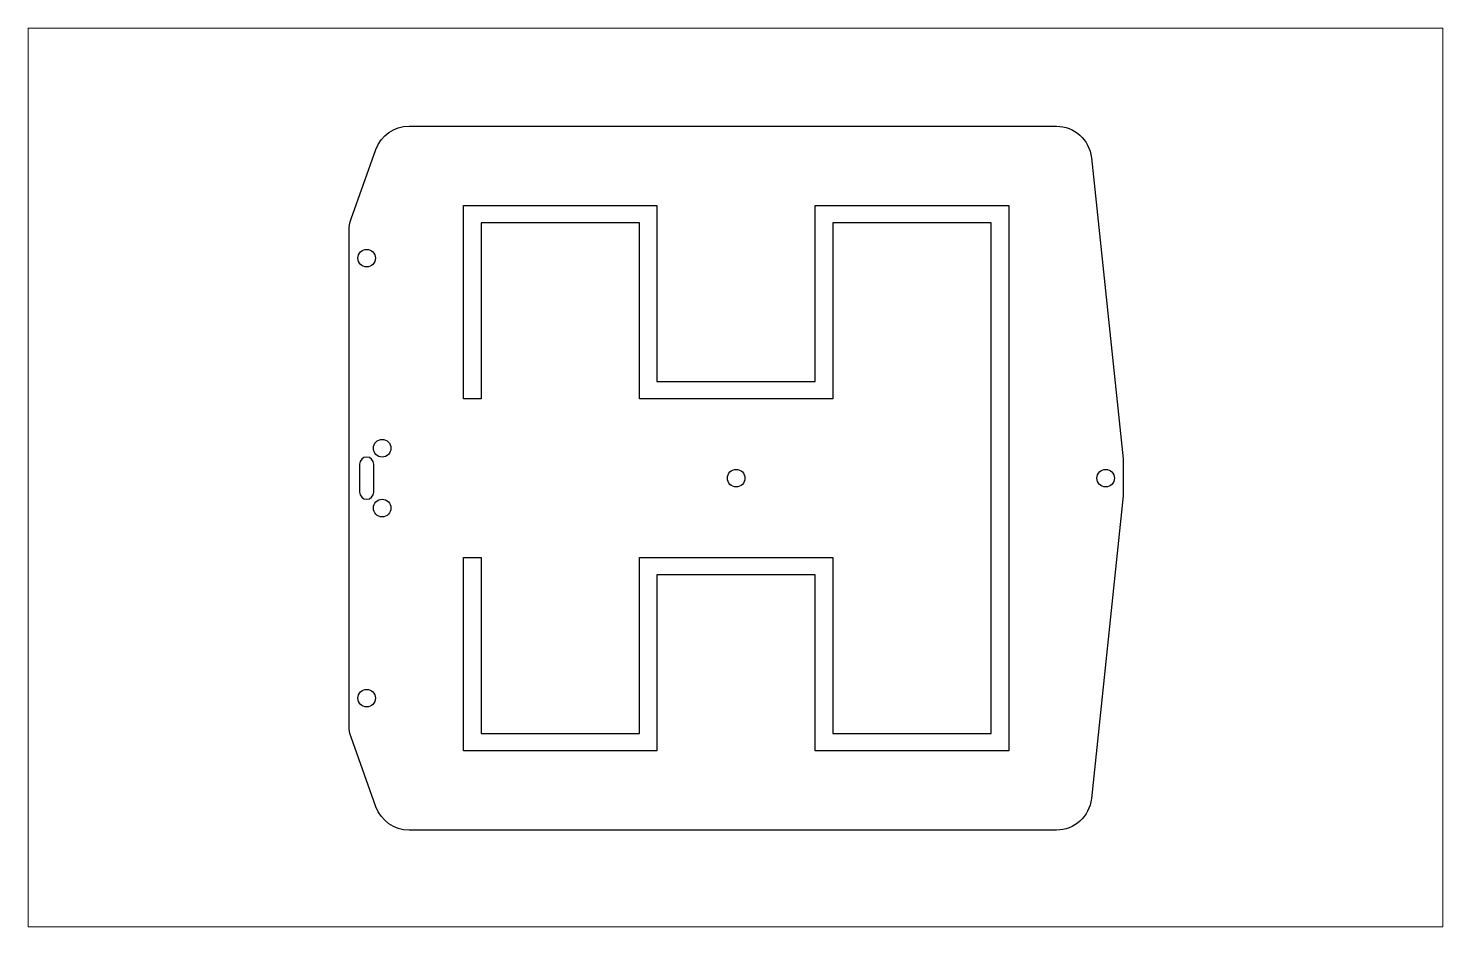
# Paper-space layout 'Sheet1' of a CAD drawing. Header units: millimetres. Extents: x 0 to 405, y 0 to 257.
# The model-space entities are those that its viewports show. They can reach past a viewport. Long polylines and large blocks are cut down to what shows.
import ezdxf

# ---------------------------------------------------------------- set-up
doc = ezdxf.new("R2010")
doc.units = ezdxf.units.MM

msp = doc.modelspace()

# ---------------------------------------------------------------- linework, layer by layer
at = {"color": 1}
msp.add_lwpolyline([(210, 95), (200.94, 8.95, -0.383819), (191, 0), (7.05, 0, -0.31696), (-2.37, 6.64), (-9.42, 26.37, -0.085967), (-10, 29.73), (-10, 170.27, -0.085967), (-9.42, 173.63), (-2.37, 193.36, -0.31696), (7.05, 200), (191, 200, -0.383819), (200.94, 191.05), (209.95, 105.52, -0.026225), (210, 104.48), (210, 95)], format="xyb", dxfattribs=at)
for points in [[(27.5, 27.5), (72.5, 27.5), (72.5, 77.5), (127.5, 77.5), (127.5, 27.5), (172.5, 27.5), (172.5, 172.5), (127.5, 172.5), (127.5, 122.5), (72.5, 122.5), (72.5, 172.5), (27.5, 172.5), (27.5, 122.5), (22.5, 122.5), (22.5, 177.5), (77.5, 177.5), (77.5, 127.5), (122.5, 127.5), (122.5, 177.5), (177.5, 177.5), (177.5, 22.5), (122.5, 22.5), (122.5, 72.5), (77.5, 72.5), (77.5, 22.5), (22.5, 22.5), (22.5, 27.5)], [(22.5, 27.5), (22.5, 77.5), (27.5, 77.5), (27.5, 27.5)]]:
    msp.add_lwpolyline(points, dxfattribs=at)
msp.add_lwpolyline([(-3, 96), (-3, 104, 1), (-7, 104), (-7, 96, 1)], format="xyb", close=True, dxfattribs=at)
for centre in [(-5, 162.5), (-0.6, 108.5), (100, 100), (205, 100), (-0.6, 91.5), (-5, 37.5)]:
    msp.add_circle(centre, 2.5, dxfattribs=at)

psp = doc.layouts.new('Sheet1')

# ---------------------------------------------------------------- viewports
at = {"layer": '0'}
psp.add_viewport(center=(202.31, 128.69), size=(405.1, 257.2489), view_center_point=(99.81, 100.19), view_height=255.247, dxfattribs=at)

doc.saveas('drawing.dxf')
